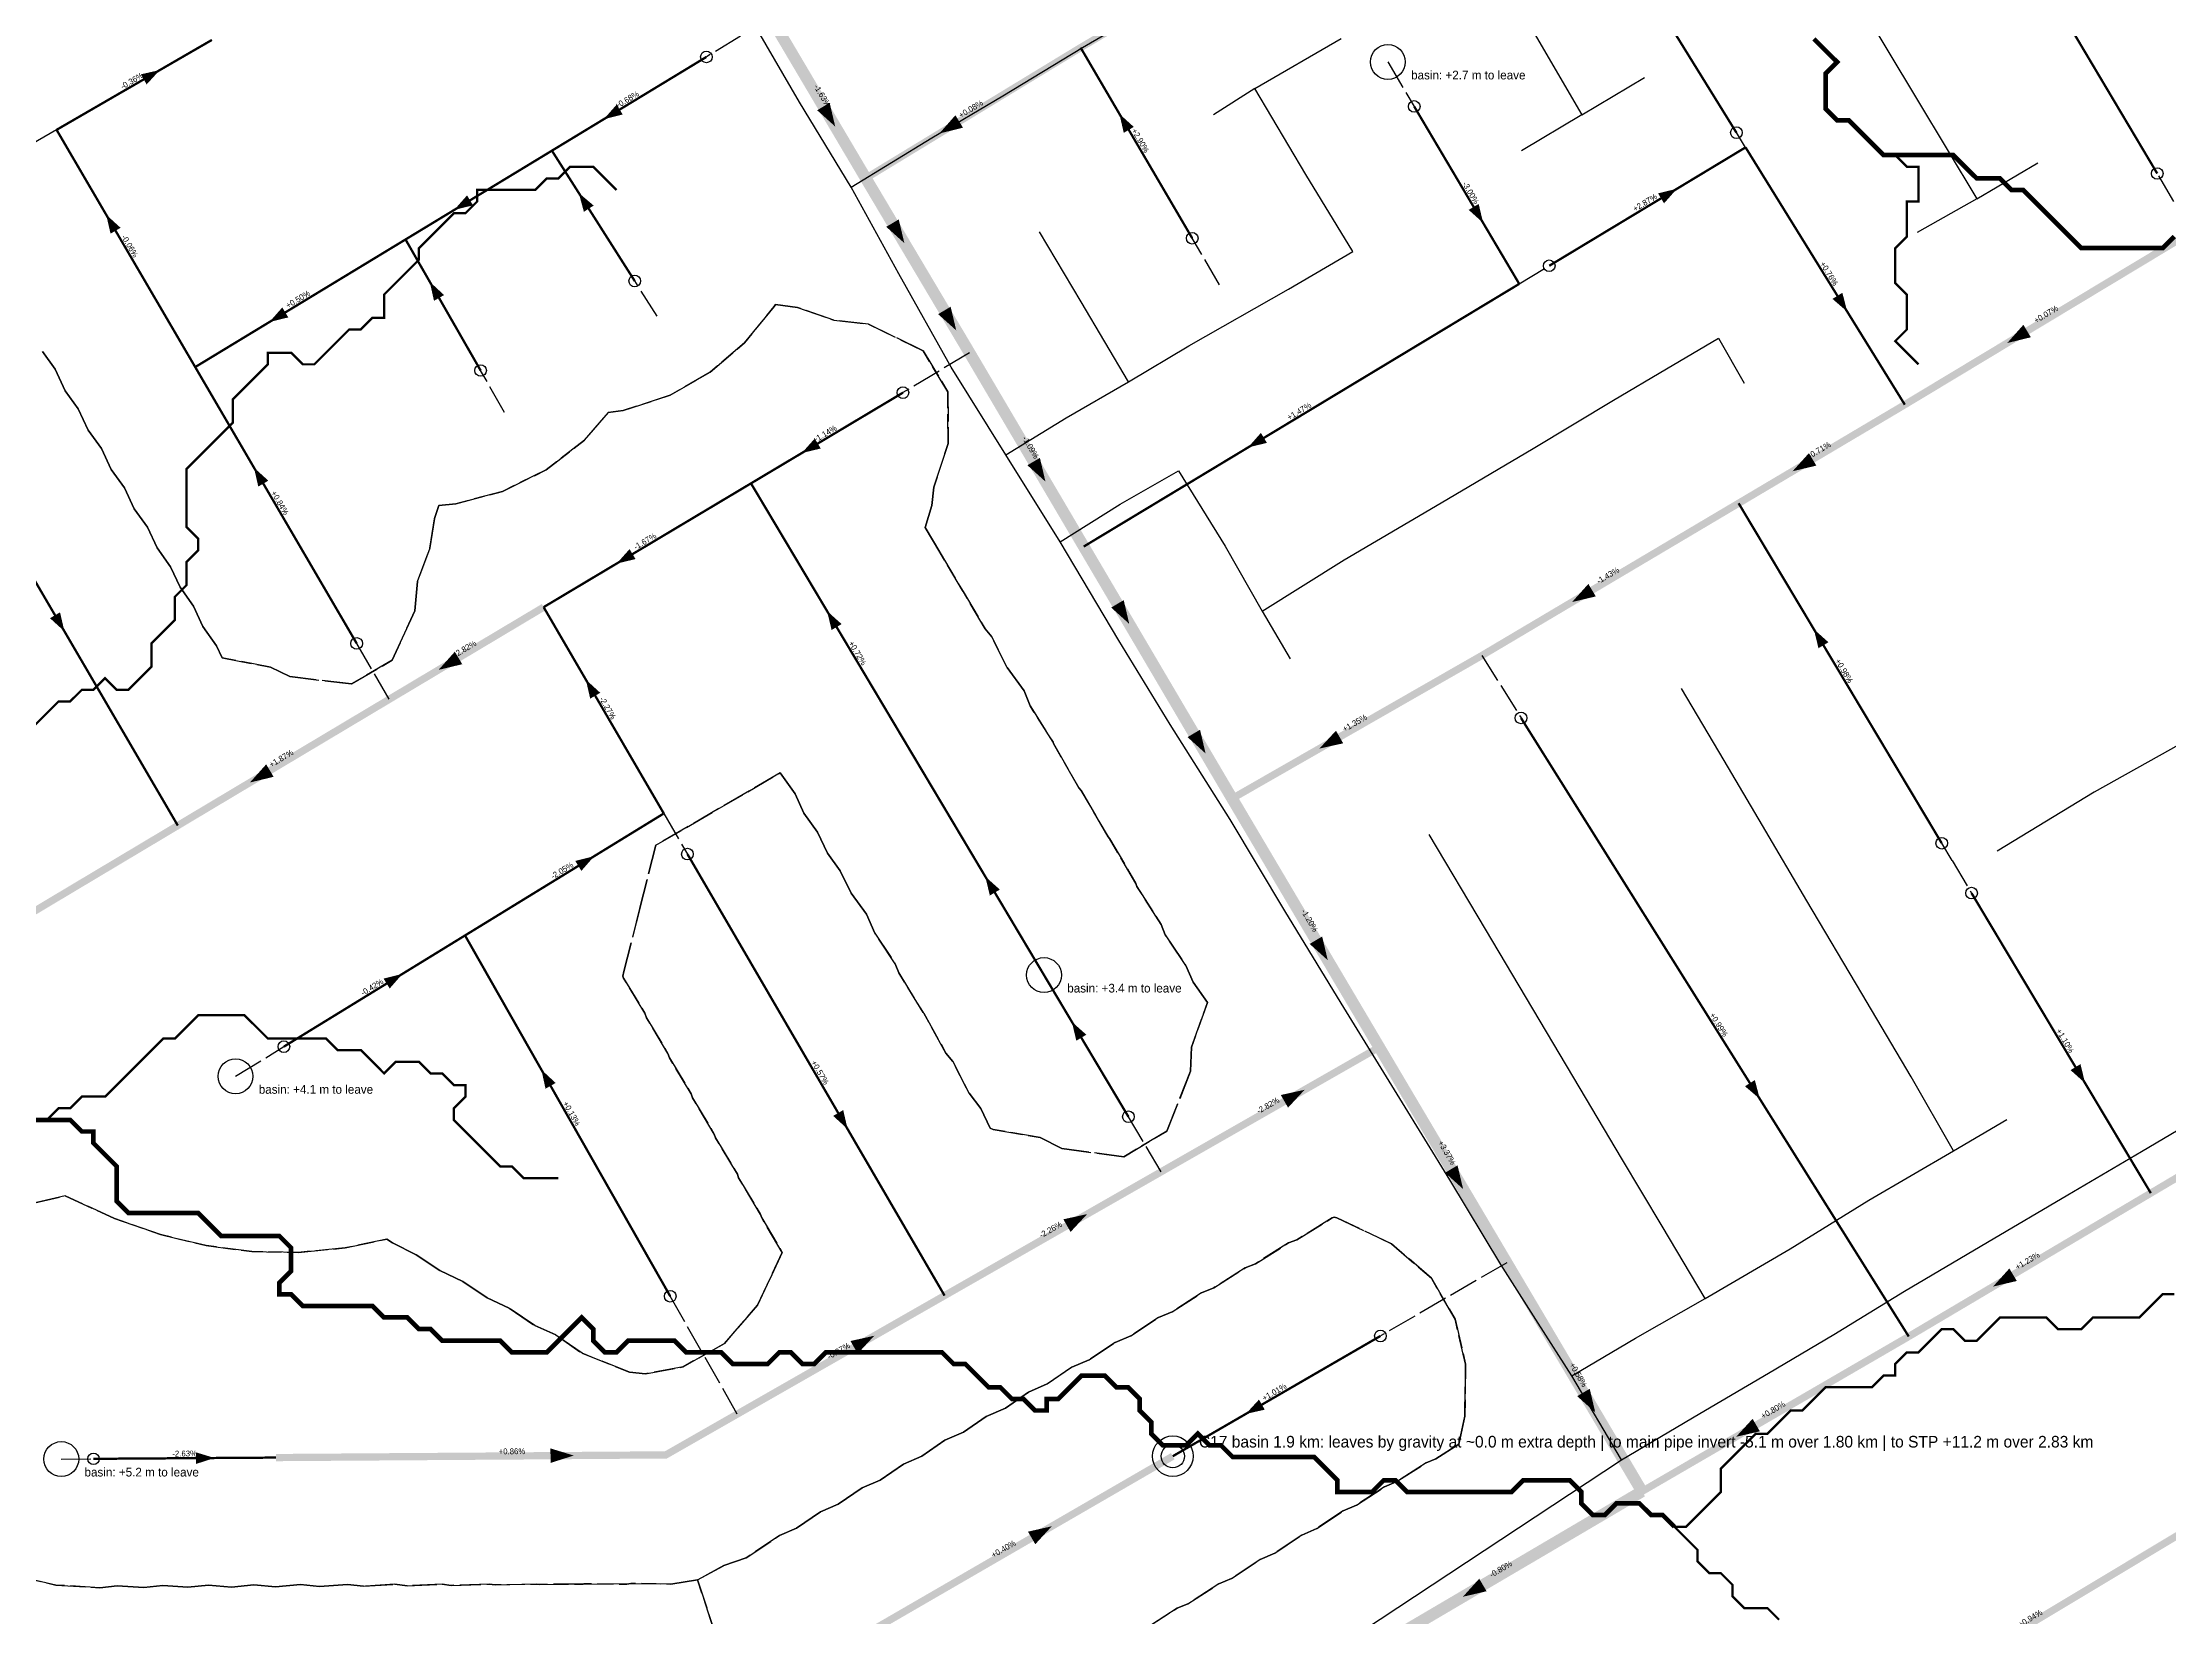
# Model space of a CAD drawing. Header units: metres. Extents: x 442821 to 452274, y 2561971 to 2571293.
# Drawn here: x 444810 to 445542, y 2566013 to 2566555 of the extents above; entities that cross this region are included whole.
import ezdxf
from ezdxf.enums import TextEntityAlignment as Align

# ---------------------------------------------------------------- set-up
doc = ezdxf.new("R2010")
doc.units = ezdxf.units.M
doc.header["$LTSCALE"] = 8
doc.linetypes.add('DASHDOT', pattern=[3.556, 2.54, -0.508, 0, -0.508])
doc.linetypes.add('DASHED', pattern=[1.524, 1.27, -0.254])
for name, color, linetype in [('A_ARROWS', 7, 'Continuous'), ('A_BASINS', 1, 'Continuous'), ('A_BRANCH', 7, 'Continuous'), ('A_BUILT_2006', 252, 'Continuous'), ('A_CATCHMENTS', 7, 'Continuous'), ('A_GRADIENT', 8, 'Continuous'), ('A_HEAD_GAP', 8, 'Continuous'), ('A_HEADS', 8, 'Continuous'), ('A_LATERAL', 7, 'Continuous'), ('A_OUTLET_LABEL', 7, 'Continuous'), ('A_OUTLETS', 7, 'Continuous'), ('A_STREAMS', 5, 'Continuous'), ('A_SUBMAIN', 7, 'Continuous')]:
    doc.layers.add(name, color=color, linetype=linetype)

msp = doc.modelspace()

# ---------------------------------------------------------------- linework, layer by layer
at = {"layer": 'A_ARROWS', "color": 1}
for points in [[(444850.01, 2566545.43), (444845.47, 2566540.49), (444843.47, 2566543.95)], [(445002.79, 2566528.51), (445007.23, 2566533.54), (445009.3, 2566530.12)], [(445082.45, 2566525.98), (445076.23, 2566531.59), (445080.53, 2566534.14)], [(445118.27, 2566523.58), (445123.81, 2566529.88), (445126.41, 2566525.6)], [(445180.24, 2566530.37), (445185.2, 2566525.85), (445181.75, 2566523.83)], [(444951.3, 2566497.26), (444955.74, 2566502.29), (444957.81, 2566498.88)], [(444994.2, 2566503.12), (444999.32, 2566498.79), (444995.95, 2566496.64)], [(445305.43, 2566492.81), (445300.45, 2566497.3), (445303.89, 2566499.34)], [(445372.13, 2566504.57), (445367.69, 2566499.55), (445365.62, 2566502.98)], [(444831.55, 2566495.65), (444836.5, 2566491.13), (444833.05, 2566489.11)], [(445106.24, 2566485.86), (445100.01, 2566491.46), (445104.31, 2566494.02)], [(444942.92, 2566472.54), (444947.84, 2566467.98), (444944.37, 2566465.99)], [(445430.73, 2566462.26), (445425.66, 2566466.65), (445429.06, 2566468.76)], [(444887.72, 2566458.68), (444892.15, 2566463.71), (444894.23, 2566460.29)], [(445124.1, 2566455.8), (445117.87, 2566461.4), (445122.17, 2566463.96)], [(445485.79, 2566451.46), (445491.35, 2566457.73), (445493.93, 2566453.45)], [(445224.5, 2566415.5), (445228.94, 2566420.52), (445231.01, 2566417.1)], [(445154.8, 2566403.76), (445148.58, 2566409.39), (445152.89, 2566411.92)], [(445411.93, 2566407.33), (445417.54, 2566413.56), (445420.09, 2566409.26)], [(444882.4, 2566408.59), (444887.35, 2566404.08), (444883.9, 2566402.06)], [(445336.04, 2566362.3), (445341.64, 2566368.54), (445344.19, 2566364.24)], [(445183.64, 2566354.78), (445177.42, 2566360.41), (445181.73, 2566362.95)], [(445419.26, 2566352.93), (445424.26, 2566348.46), (445420.83, 2566346.41)], [(445209.91, 2566310.17), (445203.69, 2566315.8), (445208, 2566318.33)], [(445249.08, 2566311.86), (445254.78, 2566318.01), (445257.27, 2566313.67)], [(445251.96, 2566239), (445245.73, 2566244.61), (445250.03, 2566247.16)], [(445400.65, 2566191.25), (445395.55, 2566195.61), (445398.94, 2566197.74)], [(445512.58, 2566196.71), (445507.58, 2566201.18), (445511.01, 2566203.23)], [(445243.99, 2566194.4), (445238.29, 2566188.26), (445235.8, 2566192.6)], [(445086.7, 2566180.89), (445081.75, 2566185.41), (445085.2, 2566187.42)], [(445298.54, 2566160.23), (445292.32, 2566165.84), (445296.62, 2566168.38)], [(445169.16, 2566151.61), (445163.45, 2566145.47), (445160.97, 2566149.81)], [(445480.92, 2566126.66), (445486.53, 2566132.89), (445489.08, 2566128.59)], [(445095.88, 2566109.72), (445090.18, 2566103.57), (445087.7, 2566107.92)], [(445344.03, 2566083.31), (445337.8, 2566088.93), (445342.11, 2566091.47)], [(445392.5, 2566074.96), (445398.16, 2566081.14), (445400.67, 2566076.82)], [(444868.85, 2566067.65), (444862.46, 2566065.6), (444862.43, 2566069.6)], [(444992.46, 2566068.5), (444984.48, 2566065.95), (444984.45, 2566070.95)], [(445298.46, 2566019.88), (445304.08, 2566026.09), (445306.62, 2566021.78)]]:
    msp.add_solid(points, dxfattribs=at)
at = {"layer": 'A_ARROWS', "color": 3}
for points in [[(445070.94, 2566413.59), (445075.41, 2566418.59), (445077.46, 2566415.16)], [(445007.21, 2566375.53), (445011.68, 2566380.53), (445013.73, 2566377.1)], [(444817.17, 2566352.22), (444812.22, 2566356.74), (444815.67, 2566358.76)], [(445079.65, 2566359.19), (445084.64, 2566354.72), (445081.2, 2566352.67)], [(444945.94, 2566338.95), (444951.53, 2566345.2), (444954.09, 2566340.9)], [(444996.63, 2566335.59), (445001.58, 2566331.06), (444998.12, 2566329.05)], [(444881.02, 2566300.18), (444886.61, 2566306.43), (444889.17, 2566302.14)], [(444999.5, 2566274.82), (444995.09, 2566269.76), (444993, 2566273.17)], [(445134.1, 2566267.79), (445139.1, 2566263.32), (445135.66, 2566261.27)], [(444933.52, 2566234.31), (444929.12, 2566229.26), (444927.02, 2566232.67)], [(445163.87, 2566217.82), (445168.87, 2566213.35), (445165.43, 2566211.3)], [(444981.32, 2566201.33), (444986.23, 2566196.75), (444982.75, 2566194.77)], [(445223.74, 2566082.81), (445228.28, 2566087.75), (445230.28, 2566084.29)], [(445156.97, 2566044.14), (445151.3, 2566037.96), (445148.79, 2566042.29)]]:
    msp.add_solid(points, dxfattribs=at)
at = {"layer": 'A_BASINS', "color": 1}
for centre in [(445272.64, 2566548.21), (445154.3, 2566233.89), (444876.06, 2566199.04), (444816.09, 2566067.28)]:
    msp.add_circle(centre, 6, dxfattribs=at)
at = {"layer": 'A_BRANCH', "color": 1, "const_width": 0.8}
for points in [[(445392.6, 2566523.88), (445318.86, 2566643.02)], [(445038.1, 2566549.94), (444984.95, 2566517.68)], [(445328.17, 2566478.05), (445395.74, 2566518.81)], [(444917.76, 2566348.06), (444862.19, 2566443.19)], [(445463.25, 2566279.28), (445393.35, 2566396.31)], [(445318.46, 2566322.4), (445451.9, 2566109.47)], [(445031.59, 2566275.53), (445120.08, 2566123.55)]]:
    msp.add_lwpolyline(points, dxfattribs=at)
at = {"layer": 'A_BRANCH', "color": 1, "linetype": 'DASHED', "const_width": 0.8}
msp.add_lwpolyline([(445537.42, 2566509.82), (445474.04, 2566616.45)], dxfattribs=at)
at = {"layer": 'A_BRANCH', "color": 3, "linetype": 'DASHED', "const_width": 0.8}
for points in [[(444753.6, 2566461.16), (444856.2, 2566285.36)], [(445025.67, 2566123.33), (444955.05, 2566247.53)]]:
    msp.add_lwpolyline(points, dxfattribs=at)
at = {"layer": 'A_BRANCH', "color": 3, "const_width": 0.8}
for points in [[(445105.76, 2566434.38), (445053.46, 2566403.15)], [(445183.35, 2566185.13), (445154.3, 2566233.89)], [(445270.08, 2566109.65), (445198.62, 2566068.26)]]:
    msp.add_lwpolyline(points, dxfattribs=at)
at = {"layer": 'A_BUILT_2006', "color": 252}
for points in [[(445167.57, 2566553.19), (445200.51, 2566572.42)], [(445434.1, 2566569.67), (445454.92, 2566535.11)], [(445070.2, 2566534.39), (445055.84, 2566559)], [(445323.01, 2566558.11), (445339.39, 2566530.01)], [(445140.08, 2566536.58), (445167.57, 2566553.19)], [(445226.9, 2566539.07), (445256.54, 2566556.32)], [(445339.39, 2566530.01), (445360.92, 2566542.86)], [(445115.69, 2566522.11), (445140.08, 2566536.58)], [(445226.9, 2566539.07), (445212.62, 2566529.99)], [(445244.42, 2566509.44), (445226.9, 2566539.07)], [(445454.92, 2566535.11), (445475.32, 2566501.09)], [(445087.94, 2566505.06), (445070.2, 2566534.39)], [(445339.39, 2566530.01), (445318.6, 2566517.6)], [(445087.94, 2566505.06), (445115.69, 2566522.11)], [(445475.32, 2566501.09), (445496.29, 2566513.48)], [(445260.62, 2566483), (445244.42, 2566509.44)], [(445104.34, 2566475.28), (445087.94, 2566505.06)], [(445475.32, 2566501.09), (445454.84, 2566489.51)], [(445167.04, 2566465.63), (445152.74, 2566489.76)], [(445238.48, 2566469.97), (445260.62, 2566483)], [(445122.35, 2566443.13), (445104.34, 2566475.28)], [(445204.12, 2566450.53), (445238.48, 2566469.97)], [(445183.37, 2566438.08), (445167.04, 2566465.63)], [(445183.37, 2566438.08), (445204.12, 2566450.53)], [(445368.55, 2566442.58), (445386.44, 2566453.16)], [(445386.44, 2566453.16), (445395.22, 2566437.69)], [(445141.15, 2566413.01), (445122.35, 2566443.13)], [(445350.3, 2566431.78), (445368.55, 2566442.58)], [(445161.95, 2566425.71), (445183.37, 2566438.08)], [(445141.15, 2566413.01), (445161.95, 2566425.71)], [(445322.6, 2566415.13), (445350.3, 2566431.78)], [(445159.82, 2566383.04), (445141.15, 2566413.01)], [(445291, 2566396.43), (445322.6, 2566415.13)], [(445180.53, 2566396.02), (445200.62, 2566407.52)], [(445200.62, 2566407.52), (445216.64, 2566381.54)], [(445159.82, 2566383.04), (445180.53, 2566396.02)], [(445257.6, 2566376.79), (445291, 2566396.43)], [(445180.01, 2566349.07), (445159.82, 2566383.04)], [(445216.64, 2566381.54), (445229.37, 2566359.11)], [(445229.37, 2566359.11), (445257.6, 2566376.79)], [(445229.37, 2566359.11), (445239.07, 2566342.78)], [(445197.75, 2566320.16), (445180.01, 2566349.07)], [(445388.35, 2566307.7), (445373.64, 2566332.57)], [(445218.38, 2566287.43), (445197.75, 2566320.16)], [(445548.77, 2566315.36), (445515.72, 2566296.88)], [(445401.57, 2566285.36), (445388.35, 2566307.7)], [(445515.72, 2566296.88), (445482.37, 2566276.56)], [(445237.23, 2566255.96), (445218.38, 2566287.43)], [(445306.19, 2566249.71), (445286.83, 2566282.32)], [(445416.87, 2566259.5), (445401.57, 2566285.36)], [(445435.75, 2566227.58), (445416.87, 2566259.5)], [(445256.59, 2566224.27), (445237.23, 2566255.96)], [(445322.53, 2566222.27), (445306.19, 2566249.71)], [(445452.75, 2566198.84), (445435.75, 2566227.58)], [(445276.73, 2566191.44), (445256.59, 2566224.27)], [(445338.81, 2566194.88), (445322.53, 2566222.27)], [(445467.28, 2566173.39), (445452.75, 2566198.84)], [(445293.94, 2566163.39), (445276.73, 2566191.44)], [(445353.08, 2566170.88), (445338.81, 2566194.88)], [(445532.02, 2566173.18), (445565.41, 2566192.92)], [(445467.28, 2566173.39), (445485.66, 2566184.16)], [(445367.01, 2566147.45), (445353.08, 2566170.88)], [(445438.2, 2566156.42), (445467.28, 2566173.39)], [(445506.64, 2566158.27), (445532.02, 2566173.18)], [(445311.49, 2566134.27), (445293.94, 2566163.39)], [(445411.08, 2566139.67), (445438.2, 2566156.42)], [(445479.06, 2566141.95), (445506.64, 2566158.27)], [(445381.79, 2566122.58), (445367.01, 2566147.45)], [(445381.79, 2566122.58), (445411.08, 2566139.67)], [(445450.47, 2566125.11), (445479.06, 2566141.95)], [(445324.37, 2566114.1), (445311.49, 2566134.27)], [(445426.14, 2566110.15), (445450.47, 2566125.11)], [(445357.85, 2566108.93), (445381.79, 2566122.58)], [(445335.94, 2566095.97), (445324.37, 2566114.1)], [(445403.65, 2566096.87), (445426.14, 2566110.15)], [(445335.94, 2566095.97), (445357.85, 2566108.93)], [(445353.06, 2566067), (445335.94, 2566095.97)], [(445380.01, 2566082.91), (445403.65, 2566096.87)], [(445353.06, 2566067), (445380.01, 2566082.91)], [(444422.44, 2563343.67), (444425.81, 2563359.7), (444354.25, 2563402.28), (444079.07, 2562950.56), (443944.47, 2563054.62), (443895.55, 2563534.89), (443894.21, 2564981.63), (443353.42, 2565026.28), (443356.77, 2565236.27), (445139.69, 2565926.07), (445353.06, 2566067)]]:
    msp.add_lwpolyline(points, dxfattribs=at)
at = {"layer": 'A_CATCHMENTS', "color": 1, "linetype": 'DASHED'}
for points in [[(444758.05, 2566144.09), (444817.42, 2566157.94), (444834.46, 2566150.08), (444850.19, 2566144.55), (444865.91, 2566140.76), (444881.62, 2566138.71), (444897.6, 2566138.4), (444913.84, 2566139.95), (444928.09, 2566142.96), (444930.08, 2566141.66), (444938.26, 2566137.54), (444946.39, 2566132.2), (444954.24, 2566128.37), (444962.71, 2566122.73), (444970.24, 2566119.2), (444979.03, 2566113.24), (444986.25, 2566110.05), (444995.35, 2566103.71), (445011.64, 2566097.18), (445017.1, 2566096.61), (445030.09, 2566099), (445044.3, 2566107.08), (445055.71, 2566120.23), (445064.24, 2566138.37), (445057.14, 2566150.35), (445056.75, 2566151.43), (445049.21, 2566164.1), (445048.79, 2566165.3), (445041.29, 2566177.86), (445040.82, 2566179.16), (445033.36, 2566191.61), (445032.86, 2566193.02), (445025.44, 2566205.37), (445024.89, 2566206.88), (445017.51, 2566219.13), (445016.93, 2566220.75), (445009.59, 2566232.88), (445009.36, 2566233.51), (445009.75, 2566235.07), (445009.75, 2566235.13), (445015.22, 2566256.75), (445015.2, 2566256.93), (445020.75, 2566278.58), (445063.5, 2566303.47), (445068.61, 2566296.23), (445071.66, 2566289.61), (445076.39, 2566283.03), (445079.78, 2566275.84), (445084.16, 2566269.82), (445087.89, 2566262.07), (445093.24, 2566254.84), (445096.05, 2566248.31), (445103.13, 2566237.8), (445104.34, 2566234.64), (445112.69, 2566221), (445112.95, 2566220.72), (445120.52, 2566207.06), (445122.91, 2566204.17), (445128.5, 2566193.21), (445132.59, 2566187.92), (445135.75, 2566181.17), (445136.85, 2566180.75), (445152.93, 2566178.02), (445160.39, 2566174.18), (445181.79, 2566171.36), (445196.59, 2566180.18), (445204.72, 2566200.78), (445205.08, 2566209.09), (445210.53, 2566224.49), (445205.59, 2566231.41), (445203.16, 2566237.13), (445196.01, 2566247.73), (445194.59, 2566251.31), (445186.27, 2566264.4), (445185.91, 2566265.43), (445176.83, 2566280.92), (445176.36, 2566281.43), (445167.11, 2566297.45), (445166.28, 2566298.36), (445157.6, 2566313.58), (445157.45, 2566314.01), (445149.52, 2566326.6), (445147.42, 2566331.75), (445141.58, 2566339.71), (445136.37, 2566350.28), (445134.02, 2566353.04), (445126.47, 2566365.94), (445126.22, 2566366.23), (445118.57, 2566379.25), (445118.42, 2566379.42), (445113.36, 2566388), (445115.7, 2566395.52), (445116.33, 2566401.83), (445121.36, 2566416.82), (445121.15, 2566434.66), (445112.73, 2566448.76), (445093.93, 2566457.93), (445082.01, 2566459.31), (445069.47, 2566463.72), (445061.86, 2566464.77), (445061.44, 2566464.05), (445051.19, 2566451.5), (445039.46, 2566441.44), (445025.65, 2566433.51), (445009.47, 2566428.18), (445004.32, 2566427.5), (444996.15, 2566418.07), (444982.94, 2566407.77), (444967.98, 2566400.4), (444951.85, 2566396.1), (444946.04, 2566395.56), (444944.52, 2566391.03), (444942.95, 2566380.85), (444938.71, 2566369.42), (444937.81, 2566359.31), (444929.96, 2566342.29), (444915.96, 2566334.11), (444894.7, 2566336.64), (444888.11, 2566339.86), (444871.46, 2566343.15), (444869.57, 2566347.25), (444864.86, 2566353.87), (444861.63, 2566360.84), (444856.97, 2566367.39), (444853.7, 2566374.44), (444849.07, 2566380.91), (444845.76, 2566388.03), (444841.18, 2566394.43), (444837.82, 2566401.62), (444833.28, 2566407.95), (444829.89, 2566415.21), (444825.39, 2566421.47), (444821.95, 2566428.81), (444817.49, 2566435), (444814, 2566442.42), (444809.6, 2566448.52)], [(445188.87, 2566008.71), (445200.15, 2566015.92), (445203.84, 2566017.43), (445214.46, 2566024.34), (445218.8, 2566026.16), (445228.74, 2566032.73), (445233.77, 2566034.89), (445242.98, 2566041.1), (445248.17, 2566043.39), (445257.25, 2566049.41), (445261.84, 2566051.39), (445271.53, 2566057.72), (445275.5, 2566059.4), (445285.81, 2566066.02), (445289.16, 2566067.41), (445297.05, 2566072.39), (445299.09, 2566082.02), (445299.41, 2566099.91), (445295.75, 2566115.45), (445287.61, 2566129.51), (445273.87, 2566141.42), (445255.03, 2566150.32), (445254.18, 2566150.53), (445253.5, 2566150.28), (445241.35, 2566142.78), (445238.5, 2566141.7), (445227.05, 2566134.51), (445223.5, 2566133.12), (445212.76, 2566126.23), (445208.55, 2566124.55), (445198.46, 2566117.97), (445193.65, 2566116.01), (445184.15, 2566109.71), (445178.75, 2566107.46), (445169.81, 2566101.43), (445163.85, 2566098.9), (445155.42, 2566093.14), (445148.96, 2566090.34), (445141.04, 2566084.85), (445134.41, 2566081.93), (445126.65, 2566076.57), (445120.17, 2566073.73), (445112.25, 2566068.3), (445105.92, 2566065.53), (445097.86, 2566060.02), (445091.68, 2566057.33), (445083.47, 2566051.74), (445077.43, 2566049.12), (445069.07, 2566043.46), (445063.28, 2566040.96), (445051.82, 2566033.26), (445044.1, 2566030.65), (445035.05, 2566025.66), (445025.89, 2566024.25), (445012.14, 2566024.47), (445010.78, 2566024.25), (444995.89, 2566024.3), (444995.66, 2566024.26), (444980.54, 2566024.12), (444979.64, 2566024.26), (444965.42, 2566023.95), (444963.39, 2566024.25), (444950.31, 2566023.79), (444947.14, 2566024.22), (444935.19, 2566023.65), (444930.89, 2566024.18), (444920.07, 2566023.53), (444914.64, 2566024.13), (444904.95, 2566023.42), (444898.39, 2566024.06), (444889.84, 2566023.32), (444882.41, 2566023.95), (444874.72, 2566023.23), (444866.72, 2566023.86), (444859.6, 2566023.15), (444851.02, 2566023.77), (444844.48, 2566023.08), (444835.33, 2566023.68), (444829.36, 2566023), (444814.24, 2566023.89), (444799.11, 2566027.38)]]:
    msp.add_lwpolyline(points, dxfattribs=at)
at = {"layer": 'A_CATCHMENTS', "color": 3, "linetype": 'DASHED'}
for points in [[(444809.6, 2566448.52), (444814, 2566442.42), (444817.49, 2566435), (444821.95, 2566428.81), (444825.39, 2566421.47), (444829.89, 2566415.21), (444833.28, 2566407.95), (444837.82, 2566401.62), (444841.18, 2566394.43), (444845.76, 2566388.03), (444849.07, 2566380.91), (444853.7, 2566374.44), (444856.97, 2566367.39), (444861.63, 2566360.84), (444864.86, 2566353.87), (444869.57, 2566347.25), (444871.46, 2566343.15), (444888.11, 2566339.86), (444894.7, 2566336.64), (444915.96, 2566334.11), (444929.96, 2566342.29), (444937.81, 2566359.31), (444938.71, 2566369.42), (444942.95, 2566380.85), (444944.52, 2566391.03), (444946.04, 2566395.56), (444951.85, 2566396.1), (444967.98, 2566400.4), (444982.94, 2566407.77), (444996.15, 2566418.07), (445004.32, 2566427.5), (445009.47, 2566428.18), (445025.65, 2566433.51), (445039.46, 2566441.44), (445051.19, 2566451.5), (445061.44, 2566464.05), (445061.86, 2566464.77), (445069.47, 2566463.72), (445082.01, 2566459.31), (445093.93, 2566457.93), (445112.73, 2566448.76), (445121.15, 2566434.66), (445121.36, 2566416.82), (445116.33, 2566401.83), (445115.7, 2566395.52), (445113.36, 2566388), (445118.42, 2566379.42), (445118.57, 2566379.25), (445126.22, 2566366.23), (445126.47, 2566365.94), (445134.02, 2566353.04), (445136.37, 2566350.28), (445141.58, 2566339.71), (445147.42, 2566331.75), (445149.52, 2566326.6), (445157.45, 2566314.01), (445157.6, 2566313.58), (445166.28, 2566298.36), (445167.11, 2566297.45), (445176.36, 2566281.43), (445176.83, 2566280.92), (445185.91, 2566265.43), (445186.27, 2566264.4), (445194.59, 2566251.31), (445196.01, 2566247.73), (445203.16, 2566237.13), (445205.59, 2566231.41), (445210.53, 2566224.49), (445205.08, 2566209.09), (445204.72, 2566200.78), (445196.59, 2566180.18), (445181.79, 2566171.36), (445160.39, 2566174.18), (445152.93, 2566178.02), (445136.85, 2566180.75), (445135.75, 2566181.17), (445132.59, 2566187.92), (445128.5, 2566193.21), (445122.91, 2566204.17), (445120.52, 2566207.06), (445112.95, 2566220.72), (445112.69, 2566221), (445104.34, 2566234.64), (445103.13, 2566237.8), (445096.05, 2566248.31), (445093.24, 2566254.84), (445087.89, 2566262.07), (445084.16, 2566269.82), (445079.78, 2566275.84), (445076.39, 2566283.03), (445071.66, 2566289.61), (445068.61, 2566296.23), (445063.5, 2566303.47), (445020.75, 2566278.58), (445015.2, 2566256.93), (445015.22, 2566256.75), (445009.75, 2566235.13), (445009.75, 2566235.07), (445009.36, 2566233.51), (445009.59, 2566232.88), (445016.93, 2566220.75), (445017.51, 2566219.13), (445024.89, 2566206.88), (445025.44, 2566205.37), (445032.86, 2566193.02), (445033.36, 2566191.61), (445040.82, 2566179.16), (445041.29, 2566177.86), (445048.79, 2566165.3), (445049.21, 2566164.1), (445056.75, 2566151.43), (445057.14, 2566150.35), (445064.24, 2566138.37), (445055.71, 2566120.23), (445044.3, 2566107.08), (445030.09, 2566099), (445017.1, 2566096.61), (445011.64, 2566097.18), (444995.35, 2566103.71), (444986.25, 2566110.05), (444979.03, 2566113.24), (444970.24, 2566119.2), (444962.71, 2566122.73), (444954.24, 2566128.37), (444946.39, 2566132.2), (444938.26, 2566137.54), (444930.08, 2566141.66), (444928.09, 2566142.96), (444913.84, 2566139.95), (444897.6, 2566138.4), (444881.62, 2566138.71), (444865.91, 2566140.76), (444850.19, 2566144.55), (444834.46, 2566150.08), (444817.42, 2566157.94), (444758.05, 2566144.09)], [(445063.34, 2565940.13), (445035.05, 2566025.66), (445044.1, 2566030.65), (445051.82, 2566033.26), (445063.28, 2566040.96), (445069.07, 2566043.46), (445077.43, 2566049.12), (445083.47, 2566051.74), (445091.68, 2566057.33), (445097.86, 2566060.02), (445105.92, 2566065.53), (445112.25, 2566068.3), (445120.17, 2566073.73), (445126.65, 2566076.57), (445134.41, 2566081.93), (445141.04, 2566084.85), (445148.96, 2566090.34), (445155.42, 2566093.14), (445163.85, 2566098.9), (445169.81, 2566101.43), (445178.75, 2566107.46), (445184.15, 2566109.71), (445193.65, 2566116.01), (445198.46, 2566117.97), (445208.55, 2566124.55), (445212.76, 2566126.23), (445223.5, 2566133.12), (445227.05, 2566134.51), (445238.5, 2566141.7), (445241.35, 2566142.78), (445253.5, 2566150.28), (445254.18, 2566150.53), (445255.03, 2566150.32), (445273.87, 2566141.42), (445287.61, 2566129.51), (445295.75, 2566115.45), (445299.41, 2566099.91), (445299.09, 2566082.02), (445297.05, 2566072.39), (445289.16, 2566067.41), (445285.81, 2566066.02), (445275.5, 2566059.4), (445271.53, 2566057.72), (445261.84, 2566051.39), (445257.25, 2566049.41), (445248.17, 2566043.39), (445242.98, 2566041.1), (445233.77, 2566034.89), (445228.74, 2566032.73), (445218.8, 2566026.16), (445214.46, 2566024.34), (445203.84, 2566017.43), (445200.15, 2566015.92), (445188.87, 2566008.71)]]:
    msp.add_lwpolyline(points, dxfattribs=at)
at = {"layer": 'A_CATCHMENTS', "color": 2, "linetype": 'DASHED'}
msp.add_lwpolyline([(444799.11, 2566027.38), (444814.24, 2566023.89), (444829.36, 2566023), (444835.33, 2566023.68), (444844.48, 2566023.08), (444851.02, 2566023.77), (444859.6, 2566023.15), (444866.72, 2566023.86), (444874.72, 2566023.23), (444882.41, 2566023.95), (444889.84, 2566023.32), (444898.39, 2566024.06), (444904.95, 2566023.42), (444914.64, 2566024.13), (444920.07, 2566023.53), (444930.89, 2566024.18), (444935.19, 2566023.65), (444947.14, 2566024.22), (444950.31, 2566023.79), (444963.39, 2566024.25), (444965.42, 2566023.95), (444979.64, 2566024.26), (444980.54, 2566024.12), (444995.66, 2566024.26), (444995.89, 2566024.3), (445010.78, 2566024.25), (445012.14, 2566024.47), (445025.89, 2566024.25), (445035.05, 2566025.66), (445063.34, 2565940.13)], dxfattribs=at)
at = {"layer": 'A_HEAD_GAP', "color": 8, "linetype": 'DASHED'}
for points in [[(445060.31, 2566563.41), (445038.1, 2566549.94)], [(445272.64, 2566548.21), (445281.7, 2566532.9)], [(444814.48, 2566524.86), (444794.6, 2566513.35)], [(445395.74, 2566518.81), (445392.6, 2566523.88)], [(445549.35, 2566489.75), (445537.42, 2566509.82)], [(445214.74, 2566471.45), (445205.31, 2566487.54)], [(445317.85, 2566471.82), (445328.17, 2566478.05)], [(445021.14, 2566460.7), (445013.44, 2566472.82)], [(445128.69, 2566448.08), (445105.76, 2566434.38)], [(444968.68, 2566427.59), (444960.42, 2566442)], [(444928.99, 2566328.83), (444917.76, 2566348.06)], [(445304.99, 2566343.89), (445318.46, 2566322.4)], [(445023.45, 2566289.52), (445031.59, 2566275.53)], [(445466.81, 2566273.33), (445463.25, 2566279.28)], [(445466.81, 2566273.33), (445473.51, 2566262.11)], [(444876.06, 2566199.04), (444892.7, 2566209.25)], [(445194.64, 2566166.18), (445183.35, 2566185.13)], [(445313.56, 2566134.84), (445270.08, 2566109.65)], [(445048.74, 2566082.76), (445025.67, 2566123.33)], [(444816.09, 2566067.28), (444827.18, 2566067.36)]]:
    msp.add_lwpolyline(points, dxfattribs=at)
at = {"layer": 'A_HEADS', "color": 1}
for centre in [(445038.1, 2566549.94), (445281.7, 2566532.9), (445392.6, 2566523.88), (445537.42, 2566509.82), (445205.31, 2566487.54), (445328.17, 2566478.05), (445013.44, 2566472.82), (444960.42, 2566442), (444917.76, 2566348.06), (445318.46, 2566322.4), (445463.25, 2566279.28), (445031.59, 2566275.53), (445473.51, 2566262.11), (444827.18, 2566067.36)]:
    msp.add_circle(centre, 2, dxfattribs=at)
at = {"layer": 'A_HEADS', "color": 3}
for centre in [(445105.76, 2566434.38), (444892.7, 2566209.25), (445183.35, 2566185.13), (445025.67, 2566123.33), (445270.08, 2566109.65)]:
    msp.add_circle(centre, 2, dxfattribs=at)
at = {"layer": 'A_LATERAL', "color": 1, "linetype": 'DASHDOT', "const_width": 0.8}
for points in [[(444814.48, 2566524.86), (444867.93, 2566555.8)], [(445281.7, 2566532.9), (445317.85, 2566471.82)], [(444827.18, 2566067.36), (444889.96, 2566067.79)]]:
    msp.add_lwpolyline(points, dxfattribs=at)
at = {"layer": 'A_LATERAL', "color": 1, "const_width": 0.8}
for points in [[(445205.31, 2566487.54), (445166.9, 2566553.16)], [(444984.95, 2566517.68), (444934.57, 2566487.11)], [(445013.44, 2566472.82), (444984.95, 2566517.68)], [(445395.74, 2566518.81), (445450.55, 2566430.24)], [(444960.42, 2566442), (444934.57, 2566487.11)], [(445317.85, 2566471.82), (445167.97, 2566381.4)], [(445473.51, 2566262.11), (445535.21, 2566158.83)]]:
    msp.add_lwpolyline(points, dxfattribs=at)
at = {"layer": 'A_LATERAL', "color": 1, "linetype": 'DASHED', "const_width": 0.8}
for points in [[(444862.19, 2566443.19), (444814.48, 2566524.86)], [(444934.57, 2566487.11), (444862.19, 2566443.19)]]:
    msp.add_lwpolyline(points, dxfattribs=at)
at = {"layer": 'A_LATERAL', "color": 3, "linetype": 'DASHDOT', "const_width": 0.8}
for points in [[(445053.46, 2566403.15), (444982.1, 2566360.54)], [(445023.45, 2566289.52), (444982.1, 2566360.54)], [(444955.05, 2566247.53), (445023.45, 2566289.52)], [(445154.3, 2566233.89), (445124.05, 2566284.67)], [(444892.7, 2566209.25), (444955.05, 2566247.53)]]:
    msp.add_lwpolyline(points, dxfattribs=at)
at = {"layer": 'A_LATERAL', "color": 3, "const_width": 0.8}
msp.add_lwpolyline([(445124.05, 2566284.67), (445053.46, 2566403.15)], dxfattribs=at)
at = {"layer": 'A_OUTLETS', "color": 1}
for radius in [7, 4]:
    msp.add_circle((445198.62, 2566068.26), radius, dxfattribs=at)
at = {"layer": 'A_STREAMS', "color": 5}
for points, const_width in [([(445447.26, 2566516.15), (445443.26, 2566516.15), (445439.26, 2566520.16), (445435.26, 2566524.16), (445431.26, 2566528.16), (445427.26, 2566528.16), (445423.26, 2566532.16), (445423.26, 2566536.16), (445423.26, 2566540.16), (445423.26, 2566544.16), (445427.26, 2566548.17), (445423.26, 2566552.17), (445419.26, 2566556.17)], 1.6), ([(445007.2, 2566504.15), (445003.2, 2566508.15), (444999.2, 2566512.15), (444995.2, 2566512.15), (444991.2, 2566512.15), (444987.2, 2566508.15), (444983.2, 2566508.15), (444979.2, 2566504.15), (444975.2, 2566504.15), (444971.2, 2566504.15), (444967.2, 2566504.15), (444963.19, 2566504.15), (444959.19, 2566504.15), (444959.19, 2566500.15), (444955.19, 2566496.15), (444951.19, 2566496.15), (444947.19, 2566492.15), (444943.19, 2566488.14), (444939.19, 2566484.14), (444939.19, 2566480.14), (444935.19, 2566476.14), (444931.19, 2566472.14), (444927.19, 2566468.14), (444927.19, 2566464.14), (444927.19, 2566460.14), (444923.19, 2566460.14), (444919.19, 2566456.13), (444915.19, 2566456.13), (444911.19, 2566452.13), (444907.19, 2566448.13), (444903.19, 2566444.13), (444899.19, 2566444.13), (444895.19, 2566448.13), (444891.18, 2566448.13), (444887.18, 2566448.13), (444887.18, 2566444.13), (444883.18, 2566440.13), (444879.18, 2566436.13), (444875.18, 2566432.13), (444875.18, 2566428.12), (444875.18, 2566424.12), (444871.18, 2566420.12), (444867.18, 2566416.12), (444863.18, 2566412.12), (444859.18, 2566408.12), (444859.18, 2566404.12), (444859.18, 2566400.11), (444859.18, 2566396.11), (444859.18, 2566392.11), (444859.18, 2566388.11), (444863.18, 2566384.11), (444863.18, 2566380.11), (444859.18, 2566376.11), (444859.18, 2566372.1), (444859.18, 2566368.1), (444855.18, 2566364.1), (444855.18, 2566360.1), (444855.18, 2566356.1), (444851.18, 2566352.1), (444847.18, 2566348.1), (444847.18, 2566344.09), (444847.18, 2566340.09), (444843.18, 2566336.09), (444839.18, 2566332.09), (444835.18, 2566332.09), (444831.18, 2566336.09), (444827.18, 2566332.09), (444823.18, 2566332.09), (444819.17, 2566328.09), (444815.17, 2566328.09), (444811.17, 2566324.09), (444807.17, 2566320.09)], 0.8), ([(445543.27, 2566488.14), (445539.27, 2566484.14), (445535.27, 2566484.14), (445531.27, 2566484.14), (445527.27, 2566484.14), (445523.27, 2566484.14), (445519.27, 2566484.14), (445515.27, 2566484.14), (445511.27, 2566484.14), (445507.27, 2566488.14), (445503.27, 2566492.15), (445499.27, 2566496.15), (445495.27, 2566500.15), (445491.27, 2566504.15), (445487.27, 2566504.15), (445483.27, 2566508.15), (445479.27, 2566508.15), (445475.27, 2566508.15), (445471.26, 2566512.15), (445467.26, 2566516.15), (445463.26, 2566516.15), (445459.26, 2566516.15), (445455.26, 2566516.15), (445451.26, 2566516.15), (445447.26, 2566516.15)], 1.6), ([(445455.26, 2566444.13), (445451.26, 2566448.13), (445447.26, 2566452.13), (445451.26, 2566456.13), (445451.26, 2566460.14), (445451.26, 2566464.14), (445451.26, 2566468.14), (445447.26, 2566472.14), (445447.26, 2566476.14), (445447.26, 2566480.14), (445447.26, 2566484.14), (445451.26, 2566488.14), (445451.26, 2566492.15), (445451.26, 2566496.15), (445451.26, 2566500.15), (445455.26, 2566500.15), (445455.26, 2566504.15), (445455.26, 2566508.15), (445455.26, 2566512.15), (445451.26, 2566512.15), (445447.26, 2566516.15)], 0.8), ([(444987.2, 2566164.03), (444983.2, 2566164.03), (444979.2, 2566164.03), (444975.2, 2566164.03), (444971.2, 2566168.03), (444967.2, 2566168.03), (444963.19, 2566172.03), (444959.19, 2566176.04), (444955.19, 2566180.04), (444951.19, 2566184.04), (444951.19, 2566188.04), (444955.19, 2566192.04), (444955.19, 2566196.04), (444951.19, 2566196.04), (444947.19, 2566200.04), (444943.19, 2566200.04), (444939.19, 2566204.05), (444935.19, 2566204.05), (444931.19, 2566204.05), (444927.19, 2566200.04), (444923.19, 2566204.05), (444919.19, 2566208.05), (444915.19, 2566208.05), (444911.19, 2566208.05), (444907.19, 2566212.05), (444903.19, 2566212.05), (444899.19, 2566212.05), (444895.19, 2566212.05), (444891.18, 2566212.05), (444887.18, 2566212.05), (444883.18, 2566216.05), (444879.18, 2566220.05), (444875.18, 2566220.05), (444871.18, 2566220.05), (444867.18, 2566220.05), (444863.18, 2566220.05), (444859.18, 2566216.05), (444855.18, 2566212.05), (444851.18, 2566212.05), (444847.18, 2566208.05), (444843.18, 2566204.05), (444839.18, 2566200.04), (444835.18, 2566196.04), (444831.18, 2566192.04), (444827.18, 2566192.04), (444823.18, 2566192.04), (444819.17, 2566188.04), (444815.17, 2566188.04), (444811.17, 2566184.04)], 0.8), ([(444811.17, 2566184.04), (444807.17, 2566184.04)], 1.6), ([(445371.25, 2566043.99), (445367.25, 2566047.99), (445363.25, 2566047.99), (445359.25, 2566051.99), (445355.25, 2566051.99), (445351.25, 2566051.99), (445347.25, 2566047.99), (445343.25, 2566047.99), (445339.25, 2566051.99), (445339.25, 2566055.99), (445335.25, 2566060), (445331.25, 2566060), (445327.25, 2566060), (445323.24, 2566060), (445319.24, 2566060), (445315.24, 2566055.99), (445311.24, 2566055.99), (445307.24, 2566055.99), (445303.24, 2566055.99), (445299.24, 2566055.99), (445295.24, 2566055.99), (445291.24, 2566055.99), (445287.24, 2566055.99), (445283.24, 2566055.99), (445279.24, 2566055.99), (445275.24, 2566060), (445271.24, 2566060), (445267.24, 2566055.99), (445263.24, 2566055.99), (445259.24, 2566055.99), (445255.24, 2566055.99), (445255.24, 2566060), (445251.23, 2566064), (445247.23, 2566068), (445243.23, 2566068), (445239.23, 2566068), (445235.23, 2566068), (445231.23, 2566068), (445227.23, 2566068), (445223.23, 2566068), (445219.23, 2566068), (445215.23, 2566072), (445211.23, 2566072), (445207.23, 2566076), (445203.23, 2566072), (445199.23, 2566072), (445195.23, 2566072), (445191.23, 2566076), (445191.23, 2566080), (445187.23, 2566084), (445187.23, 2566088.01), (445183.23, 2566092.01), (445179.22, 2566092.01), (445175.22, 2566096.01), (445171.22, 2566096.01), (445167.22, 2566096.01), (445163.22, 2566092.01), (445159.22, 2566088.01), (445155.22, 2566088.01), (445155.22, 2566084), (445151.22, 2566084), (445147.22, 2566088.01), (445143.22, 2566088.01), (445139.22, 2566092.01), (445135.22, 2566092.01), (445131.22, 2566096.01), (445127.22, 2566100.01), (445123.22, 2566100.01), (445119.22, 2566104.01), (445115.22, 2566104.01), (445111.22, 2566104.01), (445107.21, 2566104.01), (445103.21, 2566104.01), (445099.21, 2566104.01), (445095.21, 2566104.01), (445091.21, 2566104.01), (445087.21, 2566104.01), (445083.21, 2566104.01), (445079.21, 2566104.01), (445075.21, 2566100.01), (445071.21, 2566100.01), (445067.21, 2566104.01), (445063.21, 2566104.01), (445059.21, 2566100.01), (445055.21, 2566100.01), (445051.21, 2566100.01), (445047.21, 2566100.01), (445043.21, 2566104.01), (445039.21, 2566104.01), (445035.2, 2566104.01), (445031.2, 2566104.01), (445027.2, 2566108.01), (445023.2, 2566108.01), (445019.2, 2566108.01), (445015.2, 2566108.01), (445011.2, 2566108.01), (445007.2, 2566104.01), (445003.2, 2566104.01), (444999.2, 2566108.01), (444999.2, 2566112.01), (444995.2, 2566116.02), (444991.2, 2566112.01), (444987.2, 2566108.01), (444983.2, 2566104.01), (444979.2, 2566104.01), (444975.2, 2566104.01), (444971.2, 2566104.01), (444967.2, 2566108.01), (444963.19, 2566108.01), (444959.19, 2566108.01), (444955.19, 2566108.01), (444951.19, 2566108.01), (444947.19, 2566108.01), (444943.19, 2566112.01), (444939.19, 2566112.01), (444935.19, 2566116.02), (444931.19, 2566116.02), (444927.19, 2566116.02), (444923.19, 2566120.02), (444919.19, 2566120.02), (444915.19, 2566120.02), (444911.19, 2566120.02), (444907.19, 2566120.02), (444903.19, 2566120.02), (444899.19, 2566120.02), (444895.19, 2566124.02), (444891.18, 2566124.02), (444891.18, 2566128.02), (444895.19, 2566132.02), (444895.19, 2566136.02), (444895.19, 2566140.02), (444891.18, 2566144.02), (444887.18, 2566144.02), (444883.18, 2566144.02), (444879.18, 2566144.02), (444875.18, 2566144.02), (444871.18, 2566144.02), (444867.18, 2566148.03), (444863.18, 2566152.03), (444859.18, 2566152.03), (444855.18, 2566152.03), (444851.18, 2566152.03), (444847.18, 2566152.03), (444843.18, 2566152.03), (444839.18, 2566152.03), (444835.18, 2566156.03), (444835.18, 2566160.03), (444835.18, 2566164.03), (444835.18, 2566168.03), (444831.18, 2566172.03), (444827.18, 2566176.04), (444827.18, 2566180.04), (444823.18, 2566180.04), (444819.17, 2566184.04), (444815.17, 2566184.04), (444811.17, 2566184.04)], 1.6), ([(445543.27, 2566124.02), (445539.27, 2566124.02), (445535.27, 2566120.02), (445531.27, 2566116.02), (445527.27, 2566116.02), (445523.27, 2566116.02), (445519.27, 2566116.02), (445515.27, 2566116.02), (445511.27, 2566112.01), (445507.27, 2566112.01), (445503.27, 2566112.01), (445499.27, 2566116.02), (445495.27, 2566116.02), (445491.27, 2566116.02), (445487.27, 2566116.02), (445483.27, 2566116.02), (445479.27, 2566112.01), (445475.27, 2566108.01), (445471.26, 2566108.01), (445467.26, 2566112.01), (445463.26, 2566112.01), (445459.26, 2566108.01), (445455.26, 2566104.01), (445451.26, 2566104.01), (445447.26, 2566100.01), (445447.26, 2566096.01), (445443.26, 2566096.01), (445439.26, 2566092.01), (445435.26, 2566092.01), (445431.26, 2566092.01), (445427.26, 2566092.01), (445423.26, 2566092.01), (445419.26, 2566088.01), (445415.26, 2566084), (445411.26, 2566084), (445407.26, 2566080), (445403.26, 2566076), (445399.25, 2566076), (445395.25, 2566072), (445391.25, 2566068), (445387.25, 2566064), (445387.25, 2566060), (445387.25, 2566055.99), (445383.25, 2566051.99), (445379.25, 2566047.99), (445375.25, 2566043.99), (445371.25, 2566043.99)], 0.8), ([(445407.26, 2566011.98), (445403.26, 2566015.98), (445399.25, 2566015.98), (445395.25, 2566015.98), (445391.25, 2566019.98), (445391.25, 2566023.98), (445387.25, 2566027.98), (445383.25, 2566027.98), (445379.25, 2566031.99), (445379.25, 2566035.99), (445375.25, 2566039.99), (445371.25, 2566043.99)], 0.8)]:
    msp.add_lwpolyline(points, dxfattribs=dict(at, const_width=const_width))
at = {"layer": 'A_SUBMAIN', "color": 1, "linetype": 'DASHDOT', "const_width": 2.5}
for points in [[(445318.86, 2566643.02), (445166.9, 2566553.16)], [(445450.55, 2566430.24), (445393.35, 2566396.31)], [(445393.35, 2566396.31), (445304.99, 2566343.89)], [(445194.64, 2566166.18), (445269.66, 2566209.07)], [(445120.08, 2566123.55), (445194.64, 2566166.18)], [(445048.74, 2566082.76), (445120.08, 2566123.55)]]:
    msp.add_lwpolyline(points, dxfattribs=at)
at = {"layer": 'A_SUBMAIN', "color": 1, "linetype": 'DASHED', "const_width": 2.5}
for points in [[(445166.9, 2566553.16), (445092.97, 2566508.19)], [(445549.35, 2566489.75), (445450.55, 2566430.24)], [(445612.26, 2566204.48), (445535.21, 2566158.83)]]:
    msp.add_lwpolyline(points, dxfattribs=at)
at = {"layer": 'A_SUBMAIN', "color": 3, "const_width": 2.5}
for points in [[(444982.1, 2566360.54), (444928.99, 2566328.83)], [(444928.99, 2566328.83), (444856.2, 2566285.36)]]:
    msp.add_lwpolyline(points, dxfattribs=at)
at = {"layer": 'A_SUBMAIN', "color": 1, "const_width": 2.5}
for points in [[(445304.99, 2566343.89), (445219.04, 2566294.65)], [(445535.21, 2566158.83), (445451.9, 2566109.47)], [(445451.9, 2566109.47), (445360.1, 2566056.14)], [(444889.96, 2566067.79), (445024.18, 2566068.72), (445048.74, 2566082.76)], [(445576.06, 2566060), (445412.99, 2565962.08)]]:
    msp.add_lwpolyline(points, dxfattribs=at)
at = {"layer": 'A_SUBMAIN', "color": 3, "linetype": 'DASHED', "const_width": 2.5}
for points in [[(444856.2, 2566285.36), (444780.81, 2566240.33), (444734.56, 2566319.66)], [(445083.68, 2566001.69), (445198.62, 2566068.26)]]:
    msp.add_lwpolyline(points, dxfattribs=at)
at = {"layer": 'A_TRUNK', "color": 1, "linetype": 'DASHDOT', "const_width": 4}
for points in [[(445060.31, 2566563.41), (445092.97, 2566508.19)], [(445092.97, 2566508.19), (445110.83, 2566478.14)], [(445128.69, 2566448.08), (445167.97, 2566381.4)], [(445167.97, 2566381.4), (445189.86, 2566344.22)], [(445219.04, 2566294.65), (445269.66, 2566209.07)], [(445360.1, 2566056.14), (445264.54, 2565999.93)]]:
    msp.add_lwpolyline(points, dxfattribs=at)
at = {"layer": 'A_TRUNK', "color": 1, "const_width": 4}
for points in [[(445110.83, 2566478.14), (445128.69, 2566448.08)], [(445189.86, 2566344.22), (445219.04, 2566294.65)], [(445269.66, 2566209.07), (445313.56, 2566134.84)], [(445313.56, 2566134.84), (445360.1, 2566056.14)]]:
    msp.add_lwpolyline(points, dxfattribs=at)

# ---------------------------------------------------------------- texts
at = {"layer": 'A_BASINS', "color": 1}
for s, p in [('basin: +2.7 m to leave', (445280.64, 2566542.21)), ('basin: +3.4 m to leave', (445162.3, 2566227.89)), ('basin: +4.1 m to leave', (444884.06, 2566193.04)), ('basin: +5.2 m to leave', (444824.09, 2566061.28))]:
    msp.add_text(s, height=3, dxfattribs=at).set_placement(p)
at = {"layer": 'A_GRADIENT', "color": 1}
for s, rotation, p in [('-0.36%', 30.06764, (444841.2, 2566540.33)), ('+0.68%', 31.25014, (445011.53, 2566533.81)), ('-1.63%', -59.39476, (445076.64, 2566535.8)), ('+0.08%', 31.31174, (445129.94, 2566530.68)), ('+2.90%', 300.34477, (445186.11, 2566520.35)), ('-3.00%', -59.38305, (445299.78, 2566502.36)), ('+2.87%', 31.10208, (445361.95, 2566498.43)), ('-0.06%', 300.29127, (444838.33, 2566484.02)), ('+0.76%', -58.24745, (445423.15, 2566474.52)), ('+0.50%', 31.25014, (444898.38, 2566465.15)), ('+0.07%', 31.06586, (445499.95, 2566460)), ('+1.47%', 31.10208, (445242.91, 2566426.61)), ('-1.09%', -59.50275, (445148.33, 2566414.74)), ('-0.71%', 30.67662, (445421.95, 2566413.27)), ('+0.84%', 300.29127, (444889.97, 2566395.63)), ('-1.43%', 30.67662, (445349.17, 2566370.1)), ('+0.98%', 300.85103, (445428.3, 2566337.8)), ('+1.35%', 29.80631, (445262.02, 2566319.27)), ('-1.20%', -59.39968, (445244.35, 2566251.86)), ('+0.99%', -57.92496, (445385.18, 2566215.94)), ('+1.10%', -59.14897, (445504.36, 2566210.47)), ('+0.57%', -59.79124, (445075.83, 2566199.54)), ('-2.82%', 29.75898, (445232.15, 2566187.63)), ('+3.37%', -59.39968, (445291.61, 2566171.95)), ('-2.26%', 29.75898, (445157.36, 2566144.87)), ('+1.23%', 30.64632, (445493.55, 2566134.15)), ('-0.37%', 29.75898, (445084.41, 2566103.15)), ('+0.58%', -59.39968, (445336.83, 2566095.49)), ('+0.80%', 30.15512, (445406, 2566082.8)), ('-2.63%', 0.39582, (444858.57, 2566067.58)), ('+0.86%', 0.39582, (444971.21, 2566068.35)), ('-0.80%', 30.46306, (445312.32, 2566028.04)), ('+0.94%', 30.98217, (445494.52, 2566011.04))]:
    msp.add_text(s, height=2, rotation=rotation, dxfattribs=at).set_placement(p, align=Align.BOTTOM_CENTER)
at = {"layer": 'A_GRADIENT', "color": 3}
for s, rotation, p in [('+1.14%', 30.84394, (445079.61, 2566418.77)), ('-1.67%', 30.84394, (445017.78, 2566381.84)), ('+2.82%', 30.84394, (444955.55, 2566344.68)), ('+0.72%', 300.78672, (445088.75, 2566343.91)), ('-2.27%', 300.20876, (445002.77, 2566325.03)), ('+1.87%', 30.84394, (444892.6, 2566307.09)), ('-2.05%', 31.54553, (444989.25, 2566268.52)), ('-0.42%', 31.54553, (444923.88, 2566228.39)), ('+0.13%', 299.62054, (444990.36, 2566185.43)), ('+1.01%', 30.0798, (445234.35, 2566088.96)), ('+0.40%', 30.0798, (445141.15, 2566034.97))]:
    msp.add_text(s, height=2, rotation=rotation, dxfattribs=at).set_placement(p, align=Align.BOTTOM_CENTER)
at = {"layer": 'A_OUTLET_LABEL', "color": 1}
msp.add_text('C17 basin 1.9 km: leaves by gravity at ~0.0 m extra depth | to main pipe invert -5.1 m over 1.80 km | to STP +11.2 m over 2.83 km', height=4, dxfattribs=at).set_placement((445207.62, 2566071.26))

doc.saveas('drawing.dxf')
